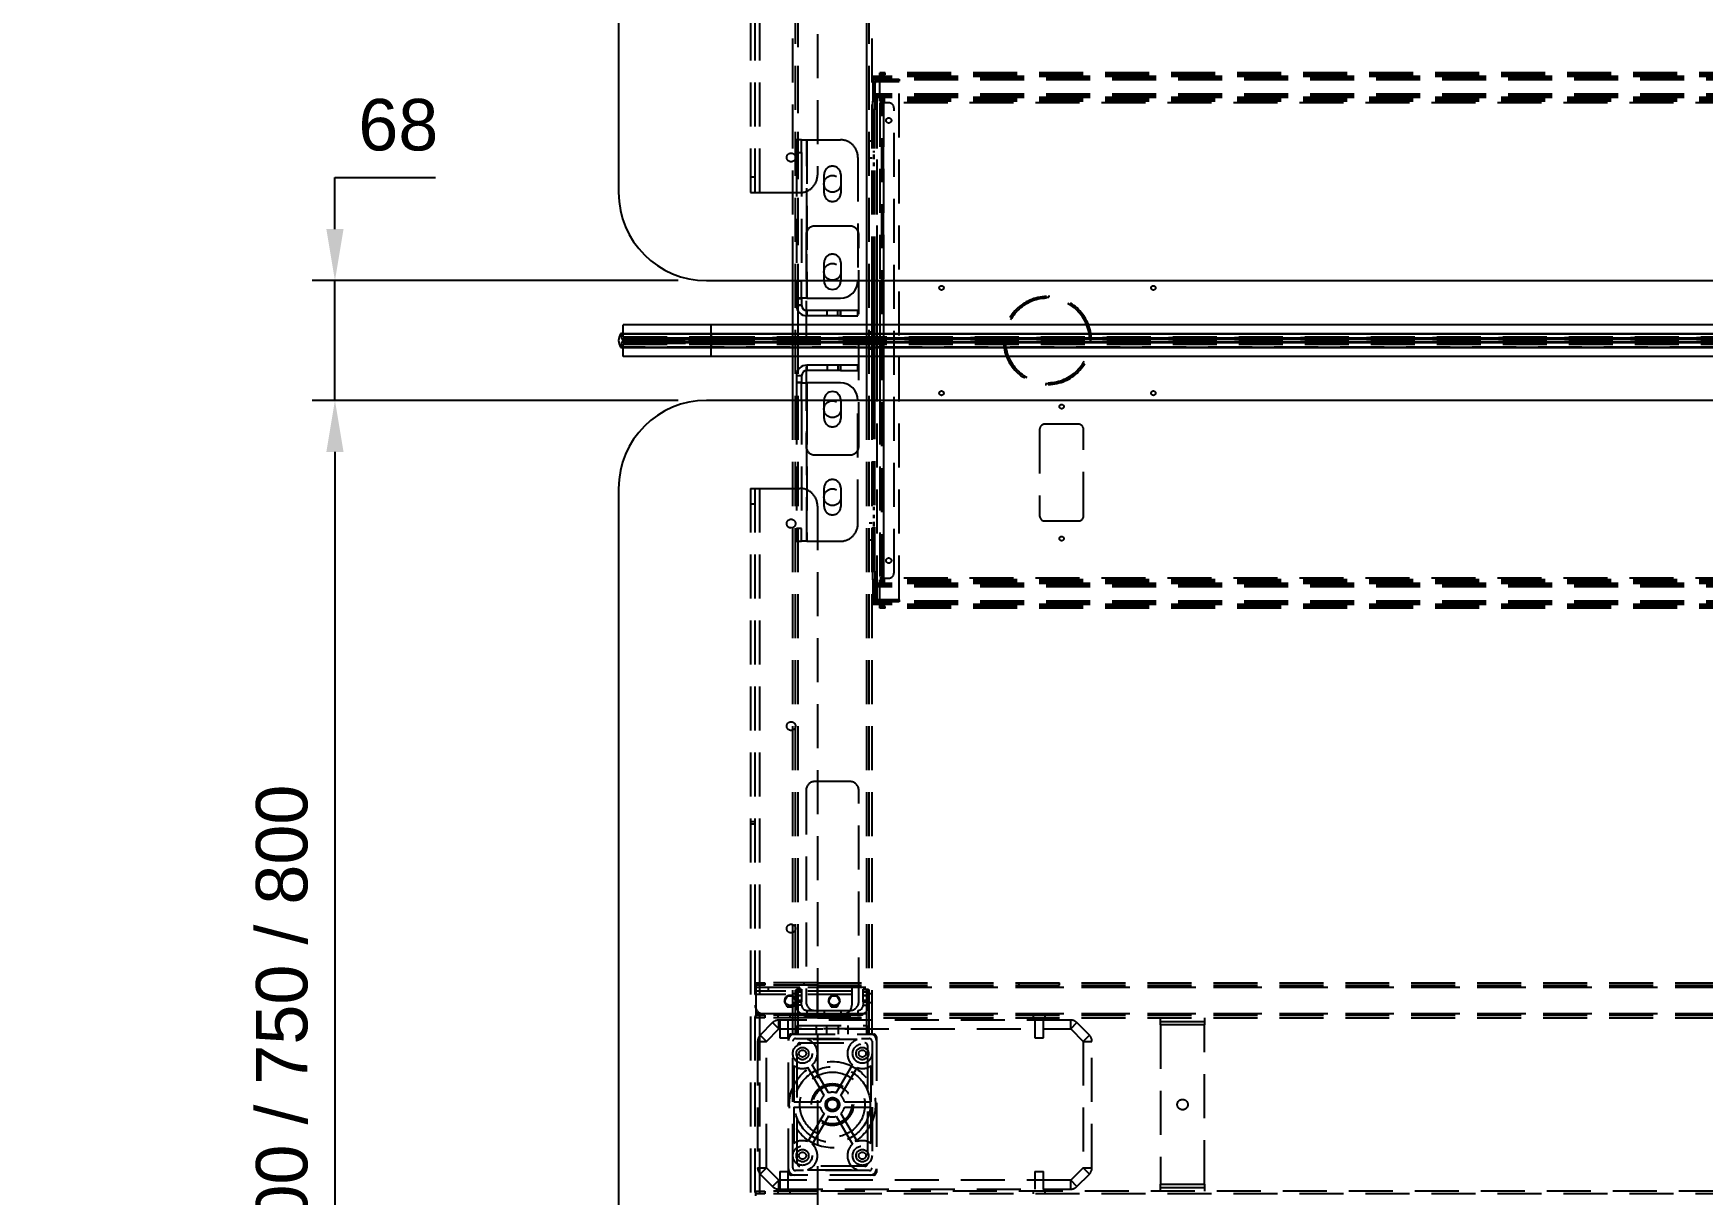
# Model space of a CAD drawing. Header units: millimetres. Extents: x -429 to 16771, y -1239 to 5751.
# Drawn here: x -333 to 616, y 364 to 1024 of the extents above; entities that cross this region are included whole.
import ezdxf

# ---------------------------------------------------------------- set-up
doc = ezdxf.new("R2010")
doc.units = ezdxf.units.MM
doc.header["$LTSCALE"] = 100
doc.linetypes.add('HIDDEN', pattern=[0.375, 0.25, -0.125])
doc.layers.add('FURNISHERS', color=4, linetype='Continuous', lineweight=25)
doc.styles.get("Standard").update_dxf_attribs({"font": 'arial.ttf'})
doc.dimstyles.new('CGJ', dxfattribs={"dimscale": 13, "dimtxt": 2.25, "dimasz": 2.25, "dimexe": 1, "dimexo": 1.25, "dimgap": 1.15, "dimtad": 1, "dimtoh": 1, "dimdec": 1, "dimdsep": 46, "dimtxsty": 'Standard', "dimcen": 0, "dimclrd": 2, "dimclre": 2, "dimclrt": 2, "dimadec": 0, "dimazin": 0, "dimtfac": 1, "dimtdec": 1, "dimtmove": 0, "dimatfit": 0, "dimfxl": 1, "dimtolj": 1, "dimtzin": 0, "dimlwe": -1, "dimarcsym": 2})

# ---------------------------------------------------------------- blocks, each defined once
blk = doc.blocks.new('*D66')
at = {"color": 2, "transparency": 16777216}
for p, q in [((33.75, 815.4), (-174.22, 815.4)), ((33.75, 15.4), (-174.22, 15.4))]:
    blk.add_line(p, q, dxfattribs=at)
at = {"color": 2, "lineweight": -2, "transparency": 16777216}
blk.add_line((-161.22, 786.15), (-161.22, 44.65), dxfattribs=at)
at = {"color": 2, "transparency": 16777216}
for points in [[(-166.09, 786.15), (-156.34, 786.15), (-161.22, 815.4)], [(-166.09, 44.65), (-156.34, 44.65), (-161.22, 15.4)]]:
    blk.add_solid(points, dxfattribs=at)
at = {"layer": 'Defpoints', "color": 0, "transparency": 16777216}
for p in [(50, 815.4), (-161.22, 15.4), (50, 15.4)]:
    blk.add_point(p, dxfattribs=at)
at = {"color": 2, "transparency": 16777216, "insert": (-191.29, 415.4), "char_height": 29.25, "attachment_point": 5, "rotation": 90}
blk.add_mtext('\\A1;600/ 700 / 750 / 800', dxfattribs=at)
blk = doc.blocks.new('*D68')
at = {"layer": 'Defpoints', "color": 0, "transparency": 16777216}
for p in [(-161.22, 883.4), (50, 883.4), (50, 815.4)]:
    blk.add_point(p, dxfattribs=at)
at = {"layer": 'FURNISHERS', "color": 2, "lineweight": -2, "transparency": 16777216}
for p, q in [((-161.22, 912.65), (-161.22, 941.9)), ((-161.22, 941.9), (-104.15, 941.9)), ((-161.22, 815.4), (-161.22, 883.4)), ((-161.22, 786.15), (-161.22, 756.9))]:
    blk.add_line(p, q, dxfattribs=at)
at = {"layer": 'FURNISHERS', "color": 2, "transparency": 16777216}
for p, q in [((33.75, 883.4), (-174.22, 883.4)), ((33.75, 815.4), (-174.22, 815.4))]:
    blk.add_line(p, q, dxfattribs=at)
for points in [[(-166.09, 912.65), (-156.34, 912.65), (-161.22, 883.4)], [(-166.09, 786.15), (-156.34, 786.15), (-161.22, 815.4)]]:
    blk.add_solid(points, dxfattribs=at)
at = {"layer": 'FURNISHERS', "color": 2, "transparency": 16777216, "insert": (-125.21, 971.79), "char_height": 29.25, "attachment_point": 5}
blk.add_mtext('\\A1;68', dxfattribs=at)

msp = doc.modelspace()

# ---------------------------------------------------------------- linework, layer by layer
at = {"color": 7, "linetype": 'Continuous', "lineweight": -3}
for p, q in [((0, 1633.4), (0, 933.4)), ((50, 883.4), (1750, 883.4)), ((99, 858.4), (99, 883.4)), ((101, 883.4), (101, 883.2)), ((104, 883.2), (101, 883.2)), ((101, 883.2), (101, 873.2)), ((104, 883.4), (104, 883.2)), ((104, 873.2), (104, 883.2)), ((107, 883.4), (107, 873.4)), ((116.75, 883.15), (116.75, 883.4)), ((126.25, 883.4), (126.25, 883.15)), ((141, 858.4), (141, 883.4)), ((144, 858.4), (144, 883.4)), ((144.5, 858.4), (144.5, 883.4)), ((145.7, 858.4), (145.7, 883.4)), ((146.9, 858.4), (146.9, 883.4)), ((148.5, 883.4), (148.5, 858.4)), ((150.5, 883.4), (150.5, 858.4)), ((101, 873.2), (104, 873.2)), ((101, 873.2), (101, 869.4)), ((107, 873.4), (104, 873.4)), ((104, 873.2), (104, 869.4)), ((107, 873.4), (126, 873.4)), ((104, 869.4), (101, 869.4)), ((102, 858.4), (102, 866.09)), ((107, 866.4), (107, 863.4)), ((126, 866.4), (107, 866.4)), ((126, 863.4), (107, 863.4)), ((126, 866.4), (126, 863.4)), ((136, 866.4), (126, 866.4)), ((126, 863.4), (136, 863.4)), ((136, 863.4), (136, 866.4)), ((52.5, 858.4), (2.5, 858.4)), ((2.5, 853.4), (2.5, 858.4)), ((1747.5, 858.4), (52.5, 858.4)), ((52.5, 853.4), (52.5, 858.4)), ((1.07, 853.17), (52.5, 853.17)), ((1.07, 845.64), (52.5, 845.64)), ((1.5, 853.4), (52.5, 853.4)), ((1.5, 845.4), (52.5, 845.4)), ((2.5, 840.4), (2.5, 845.4)), ((52.5, 853.4), (52.5, 853.17)), ((52.5, 853.4), (900, 853.4)), ((52.5, 853.17), (52.5, 845.64)), ((52.5, 853.17), (900, 853.17)), ((52.5, 845.64), (900, 845.64)), ((52.5, 845.64), (52.5, 845.4)), ((52.5, 845.4), (900, 845.4)), ((52.5, 840.4), (52.5, 845.4)), ((52.5, 840.4), (2.5, 840.4)), ((1747.5, 840.4), (52.5, 840.4)), ((99, 815.4), (99, 840.4)), ((102, 832.72), (102, 840.4)), ((107, 832.4), (107, 835.4)), ((126, 835.4), (107, 835.4)), ((126, 835.4), (126, 832.4)), ((136, 835.4), (126, 835.4)), ((136, 832.4), (136, 835.4)), ((141, 815.4), (141, 840.4)), ((144, 815.4), (144, 840.4)), ((144.5, 815.4), (144.5, 840.4)), ((145.7, 815.4), (145.7, 840.4)), ((146.9, 815.4), (146.9, 840.4)), ((148.5, 840.4), (148.5, 815.4)), ((150.5, 840.4), (150.5, 815.4)), ((104, 829.4), (101, 829.4)), ((101, 829.4), (101, 825.6)), ((101, 825.6), (101, 815.61)), ((104, 825.6), (101, 825.6)), ((104, 829.4), (104, 825.6)), ((104, 815.61), (104, 825.6)), ((104, 825.4), (107, 825.4)), ((126, 832.4), (107, 832.4)), ((126, 825.4), (107, 825.4)), ((107, 825.4), (107, 815.4)), ((126, 832.4), (136, 832.4)), ((1750, 815.4), (50, 815.4)), ((101, 815.61), (104, 815.61)), ((101, 815.61), (101, 815.4)), ((104, 815.61), (104, 815.4)), ((116.75, 815.4), (116.75, 815.65)), ((126.25, 815.65), (126.25, 815.4)), ((0, 765.4), (0, 65.4))]:
    msp.add_line(p, q, dxfattribs=at)
at = {"color": 7, "linetype": 'HIDDEN', "lineweight": -3}
for p, q in [((75, 1633.4), (75, 933.4)), ((77.5, 1633.4), (77.5, 933.4)), ((80, 1633.4), (80, 933.4)), ((80, 1633.4), (80, 933.4)), ((113, 1623.4), (113, 943.4)), ((99, 883.4), (99, 1243.4)), ((100.6, 455.4), (100.6, 1243.4)), ((102, 455.4), (102, 1243.4)), ((102, 455.4), (102, 1243.4)), ((102, 455.4), (102, 1243.4)), ((102, 866.09), (102, 1243.4)), ((141, 455.4), (141, 1243.4)), ((141, 455.4), (141, 1243.4)), ((141, 455.4), (141, 1243.4)), ((141, 883.4), (141, 1243.4)), ((142.4, 455.4), (142.4, 1243.4)), ((144, 883.4), (144, 1243.4)), ((1655.5, 999.4), (144.5, 999.4)), ((144.5, 999.4), (144.5, 997.4)), ((1655.5, 998.4), (144.5, 998.4)), ((1655.5, 997.4), (144.5, 997.4)), ((144.5, 997.4), (144.5, 989.4)), ((1655.5, 997.4), (144.5, 997.4)), ((1655.5, 997.4), (144.5, 997.4)), ((1655.5, 997.4), (144.5, 997.4)), ((146.9, 997.9), (146.9, 996.7)), ((154.5, 997.9), (146.9, 997.9)), ((146.9, 997.9), (146.9, 996.7)), ((146.9, 996.7), (154.5, 996.7)), ((146.9, 702.28), (146.9, 996.53)), ((146.9, 996.53), (159.5, 996.53)), ((146.9, 883.4), (146.9, 996.53)), ((1651.5, 1001.4), (148.5, 1001.4)), ((148.5, 999.4), (148.5, 1001.4)), ((1651.5, 1000.4), (148.5, 1000.4)), ((1651.5, 999.4), (148.5, 999.4)), ((148.5, 987.4), (148.5, 999.4)), ((1651.5, 999.4), (148.5, 999.4)), ((151.5, 1000.4), (151.5, 1001.4)), ((154.5, 996.7), (154.5, 997.9)), ((154.5, 997.9), (159.5, 997.9)), ((159.5, 996.7), (154.5, 996.7)), ((159.5, 997.9), (159.5, 996.7)), ((159.5, 702.28), (159.5, 996.53)), ((145.7, 995.5), (144.5, 995.5)), ((145.7, 995.5), (144.5, 995.5)), ((1655.5, 989.4), (144.5, 989.4)), ((144.5, 989.4), (144.5, 987.4)), ((1655.5, 989.4), (144.5, 989.4)), ((1655.5, 988.4), (144.5, 988.4)), ((144.5, 987.4), (144.5, 985.4)), ((1655.5, 987.4), (144.5, 987.4)), ((145.7, 995.5), (145.7, 985.4)), ((147.5, 987.4), (147.5, 988.4)), ((1651.5, 987.4), (148.5, 987.4)), ((148.5, 985.4), (148.5, 987.4)), ((1651.5, 987.4), (148.5, 987.4)), ((144.5, 985.4), (145.7, 985.4)), ((144.5, 980.4), (144.5, 985.4)), ((145.7, 980.4), (144.5, 980.4)), ((144.5, 883.4), (144.5, 980.4)), ((145.7, 985.4), (145.7, 980.4)), ((145.7, 883.4), (145.7, 980.4)), ((1651.5, 986.4), (148.5, 986.4)), ((1651.5, 985.4), (148.5, 985.4)), ((148.5, 984.4), (148.5, 883.4)), ((148.5, 984.4), (150.5, 984.4)), ((149.5, 714.4), (149.5, 984.4)), ((150.5, 985.4), (150.5, 986.4)), ((150.5, 985.4), (150.5, 984.4)), ((1649.5, 984.4), (150.5, 984.4)), ((1649.5, 984.4), (150.5, 984.4)), ((150.5, 984.4), (150.5, 714.4)), ((150.5, 714.4), (150.5, 984.4)), ((150.5, 984.4), (150.5, 714.4)), ((153.5, 984.4), (150.5, 984.4)), ((150.5, 984.4), (150.5, 883.4)), ((156.5, 717.4), (156.5, 981.4)), ((104, 963.4), (101, 963.4)), ((101, 963.4), (101, 956.11)), ((104, 956.11), (104, 963.4)), ((104, 963.4), (107, 963.4)), ((107, 873.4), (107, 963.4)), ((107, 963.4), (126, 963.4)), ((107, 963.4), (107, 883.4)), ((144, 962.7), (142.4, 962.7)), ((145.7, 962.9), (144.5, 962.9)), ((145.7, 959.15), (144.5, 959.15)), ((145.7, 959.15), (144.5, 959.15)), ((101, 956.11), (104, 956.11)), ((101, 956.11), (101, 883.4)), ((104, 956.11), (104, 883.4)), ((136, 953.4), (136, 883.4)), ((142.4, 953.1), (144, 953.1)), ((145.7, 956.65), (144.5, 956.65)), ((145.7, 956.65), (144.5, 956.65)), ((145.7, 954.4), (144.5, 954.4)), ((145.7, 953.4), (144.5, 953.4)), ((144.5, 952.9), (145.7, 952.9)), ((145.7, 949.9), (144.5, 949.9)), ((145.7, 948.9), (144.5, 948.9)), ((77.5, 942.25), (75, 942.25)), ((116.75, 933.15), (116.75, 943.65)), ((126.25, 943.65), (126.25, 933.15)), ((144.5, 945.4), (145.7, 945.4)), ((144.5, 944.41), (145.7, 944.41)), ((75, 933.4), (80, 933.4)), ((80, 933.4), (103, 933.4)), ((131.5, 914.4), (111.5, 914.4)), ((106.5, 909.4), (106.5, 789.4)), ((136.5, 789.4), (136.5, 909.4)), ((116.75, 883.4), (116.75, 893.65)), ((126.25, 893.65), (126.25, 883.4)), ((145.7, 899.4), (144.5, 899.4)), ((145.7, 898.4), (144.5, 898.4)), ((145.7, 889.4), (144.5, 889.4)), ((145.7, 889.4), (144.5, 889.4)), ((145.7, 889.4), (144.5, 889.4)), ((145.7, 889.4), (144.5, 889.4)), ((104, 873.4), (101, 873.4)), ((145.7, 874.9), (144.5, 874.9)), ((145.7, 873.9), (144.5, 873.9)), ((243.2, 873.4), (243.2, 874.4)), ((244.2, 873.4), (244.2, 874.4)), ((101, 869.4), (104, 869.4)), ((107, 866.4), (107, 863.4)), ((118.5, 863.4), (118.5, 866.4)), ((124.5, 863.4), (124.5, 866.4)), ((126, 863.4), (126, 866.4)), ((52.5, 851.4), (52.5, 858.4)), ((99, 840.4), (99, 858.4)), ((102, 840.4), (102, 858.4)), ((141, 840.4), (141, 858.4)), ((144, 854.2), (142.4, 854.2)), ((144, 840.4), (144, 858.4)), ((144.5, 840.4), (144.5, 858.4)), ((145.7, 854.4), (144.5, 854.4)), ((145.7, 840.4), (145.7, 858.4)), ((146.9, 840.4), (146.9, 858.4)), ((148.5, 858.4), (148.5, 840.4)), ((150.5, 858.4), (150.5, 840.4)), ((52.5, 853.17), (1.07, 853.17)), ((52.5, 845.64), (1.07, 845.64)), ((1.85, 850.32), (2, 853.19)), ((1.85, 850.32), (52.5, 850.32)), ((52.5, 850.32), (1.85, 850.32)), ((1.85, 848.49), (52.5, 848.49)), ((2, 845.61), (1.85, 848.49)), ((52.5, 848.49), (1.85, 848.49)), ((2, 853.19), (52.5, 853.19)), ((52.5, 853.19), (2, 853.19)), ((2, 845.61), (52.5, 845.61)), ((52.5, 845.61), (2, 845.61)), ((2.15, 850), (52.5, 850)), ((2.15, 848.8), (52.5, 848.8)), ((2.5, 851.4), (2.5, 853.4)), ((2.5, 851.4), (52.5, 851.4)), ((2.5, 845.4), (2.5, 847.4)), ((2.5, 847.4), (52.5, 847.4)), ((7.82, 850.65), (52.5, 850.65)), ((7.82, 850.65), (7.82, 850)), ((52.5, 850.65), (7.82, 850.65)), ((7.82, 848.8), (7.82, 848.15)), ((7.82, 848.15), (52.5, 848.15)), ((52.5, 848.15), (7.82, 848.15)), ((8.09, 850.84), (52.5, 850.84)), ((10.05, 849.97), (8.09, 850.84)), ((8.11, 847.97), (10.02, 848.83)), ((8.11, 847.97), (52.5, 847.97)), ((10.02, 848.83), (52.5, 848.83)), ((10.05, 849.97), (52.5, 849.97)), ((10.12, 849.95), (52.5, 849.95)), ((10.32, 850.65), (52.5, 850.65)), ((10.32, 850.65), (10.32, 850.15)), ((52.5, 850.65), (10.32, 850.65)), ((10.32, 850.15), (52.5, 850.15)), ((52.5, 850.15), (10.32, 850.15)), ((10.32, 848.65), (52.5, 848.65)), ((10.32, 848.65), (10.32, 848.15)), ((52.5, 848.65), (10.32, 848.65)), ((10.32, 848.15), (52.5, 848.15)), ((52.5, 848.15), (10.32, 848.15)), ((10.59, 850.84), (52.5, 850.84)), ((12.55, 849.97), (10.59, 850.84)), ((10.61, 847.97), (12.53, 848.83)), ((10.61, 847.97), (52.5, 847.97)), ((12.53, 848.83), (52.5, 848.83)), ((12.55, 849.97), (52.5, 849.97)), ((12.62, 849.95), (52.5, 849.95)), ((52.5, 848.85), (12.62, 848.85)), ((12.82, 850.65), (52.5, 850.65)), ((12.82, 850.65), (12.82, 850.15)), ((52.5, 850.65), (12.82, 850.65)), ((12.82, 850.15), (52.5, 850.15)), ((52.5, 850.15), (12.82, 850.15)), ((12.82, 848.65), (52.5, 848.65)), ((12.82, 848.65), (12.82, 848.15)), ((52.5, 848.65), (12.82, 848.65)), ((12.82, 848.15), (52.5, 848.15)), ((52.5, 848.15), (12.82, 848.15)), ((13.07, 850.85), (52.5, 850.85)), ((14.58, 850.37), (13.07, 850.85)), ((13.09, 847.96), (14.58, 848.44)), ((13.09, 847.96), (52.5, 847.96)), ((14.58, 850.37), (52.5, 850.37)), ((14.58, 848.44), (52.5, 848.44)), ((19.5, 847.4), (19.5, 851.4)), ((52.5, 853.19), (52.5, 853.4)), ((52.5, 853.19), (52.5, 853.4)), ((52.5, 853.4), (52.5, 853.17)), ((52.5, 851.4), (52.5, 853.4)), ((52.5, 853.19), (900, 853.19)), ((52.5, 850.32), (52.5, 853.19)), ((1747.5, 853.19), (52.5, 853.19)), ((52.5, 850.85), (52.5, 853.19)), ((52.5, 853.17), (52.5, 845.64)), ((1747.5, 853.17), (52.5, 853.17)), ((52.5, 851.4), (900, 851.4)), ((52.5, 850.85), (52.5, 851.4)), ((52.5, 850.85), (52.5, 851.4)), ((52.5, 850.84), (52.5, 850.85)), ((52.5, 850.85), (900, 850.85)), ((52.5, 850.85), (52.5, 850.85)), ((900, 850.85), (52.5, 850.85)), ((900, 850.85), (52.5, 850.85)), ((900, 850.85), (52.5, 850.85)), ((52.5, 850.85), (52.5, 850.65)), ((52.5, 850.84), (900, 850.84)), ((52.5, 849.97), (52.5, 850.84)), ((52.5, 850.84), (900, 850.84)), ((52.5, 849.97), (52.5, 850.84)), ((52.5, 849.97), (52.5, 850.84)), ((52.5, 850.84), (52.5, 850.65)), ((52.5, 849.97), (52.5, 850.84)), ((52.5, 850.84), (52.5, 850.65)), ((52.5, 850.37), (52.5, 850.84)), ((52.5, 850.32), (52.5, 850.84)), ((52.5, 850.84), (52.5, 850.65)), ((52.5, 849.97), (52.5, 850.84)), ((52.5, 850.84), (52.5, 850.65)), ((52.5, 850.37), (52.5, 850.84)), ((52.5, 849.97), (52.5, 850.84)), ((52.5, 850.84), (52.5, 850.65)), ((52.5, 850.65), (900, 850.65)), ((52.5, 850.65), (52.5, 850)), ((52.5, 850.65), (900, 850.65)), ((52.5, 850.65), (52.5, 850.15)), ((52.5, 850.65), (900, 850.65)), ((52.5, 850.65), (52.5, 850.15)), ((52.5, 850.65), (52.5, 850.15)), ((52.5, 850.65), (52.5, 850)), ((52.5, 850.65), (52.5, 850.15)), ((1747.5, 850.65), (52.5, 850.65)), ((1747.5, 850.65), (52.5, 850.65)), ((1747.5, 850.65), (52.5, 850.65)), ((52.5, 850.37), (900, 850.37)), ((52.5, 848.85), (52.5, 850.37)), ((52.5, 848.85), (52.5, 850.37)), ((52.5, 850.32), (900, 850.32)), ((52.5, 850), (52.5, 850.32)), ((52.5, 850), (52.5, 850.32)), ((1747.5, 850.32), (52.5, 850.32)), ((52.5, 850.15), (900, 850.15)), ((52.5, 850.15), (900, 850.15)), ((1747.5, 850.15), (52.5, 850.15)), ((1747.5, 850.15), (52.5, 850.15)), ((52.5, 850.15), (52.5, 849.97)), ((52.5, 850.15), (52.5, 849.97)), ((52.5, 850.15), (52.5, 849.97)), ((52.5, 850.15), (52.5, 849.97)), ((52.5, 850), (900, 850)), ((52.5, 849.95), (52.5, 849.97)), ((52.5, 849.97), (900, 849.97)), ((52.5, 849.97), (52.5, 849.97)), ((52.5, 849.97), (900, 849.97)), ((52.5, 849.95), (900, 849.95)), ((52.5, 849.95), (900, 849.95)), ((52.5, 848.85), (52.5, 849.95)), ((52.5, 848.85), (52.5, 849.95)), ((52.5, 848.83), (52.5, 848.85)), ((900, 848.85), (52.5, 848.85)), ((900, 848.85), (52.5, 848.85)), ((52.5, 847.97), (52.5, 848.83)), ((52.5, 848.83), (900, 848.83)), ((52.5, 848.83), (900, 848.83)), ((52.5, 847.97), (52.5, 848.83)), ((52.5, 847.97), (52.5, 848.83)), ((52.5, 847.97), (52.5, 848.83)), ((52.5, 848.83), (52.5, 848.65)), ((52.5, 847.97), (52.5, 848.83)), ((52.5, 848.83), (52.5, 848.65)), ((52.5, 848.44), (52.5, 848.83)), ((52.5, 848.83), (52.5, 848.65)), ((52.5, 848.44), (52.5, 848.83)), ((52.5, 847.97), (52.5, 848.83)), ((52.5, 848.83), (52.5, 848.65)), ((52.5, 848.8), (900, 848.8)), ((52.5, 848.49), (52.5, 848.8)), ((52.5, 848.8), (52.5, 848.15)), ((52.5, 848.49), (52.5, 848.8)), ((52.5, 848.8), (52.5, 848.15)), ((52.5, 848.65), (900, 848.65)), ((52.5, 848.65), (52.5, 848.15)), ((52.5, 848.65), (900, 848.65)), ((52.5, 848.65), (52.5, 848.15)), ((52.5, 848.65), (52.5, 848.15)), ((52.5, 848.65), (52.5, 848.15)), ((1747.5, 848.65), (52.5, 848.65)), ((1747.5, 848.65), (52.5, 848.65)), ((52.5, 848.49), (900, 848.49)), ((52.5, 845.61), (52.5, 848.49)), ((1747.5, 848.49), (52.5, 848.49)), ((52.5, 847.97), (52.5, 848.49)), ((52.5, 848.44), (900, 848.44)), ((52.5, 847.97), (52.5, 848.44)), ((52.5, 847.97), (52.5, 848.44)), ((52.5, 848.15), (52.5, 847.95)), ((52.5, 848.15), (900, 848.15)), ((52.5, 848.15), (900, 848.15)), ((52.5, 848.15), (900, 848.15)), ((1747.5, 848.15), (52.5, 848.15)), ((1747.5, 848.15), (52.5, 848.15)), ((1747.5, 848.15), (52.5, 848.15)), ((52.5, 848.15), (52.5, 847.95)), ((52.5, 848.15), (52.5, 847.97)), ((52.5, 848.15), (52.5, 847.97)), ((52.5, 848.15), (52.5, 847.97)), ((52.5, 848.15), (52.5, 847.97)), ((52.5, 847.97), (900, 847.97)), ((52.5, 847.95), (52.5, 847.97)), ((52.5, 847.97), (900, 847.97)), ((52.5, 847.96), (900, 847.96)), ((52.5, 847.95), (900, 847.95)), ((52.5, 847.95), (900, 847.95)), ((52.5, 847.95), (900, 847.95)), ((52.5, 847.4), (52.5, 847.95)), ((52.5, 847.4), (52.5, 847.95)), ((52.5, 845.61), (52.5, 847.95)), ((52.5, 847.4), (900, 847.4)), ((52.5, 840.4), (52.5, 847.4)), ((52.5, 845.4), (52.5, 847.4)), ((52.5, 845.64), (52.5, 845.4)), ((1747.5, 845.64), (52.5, 845.64)), ((52.5, 845.61), (900, 845.61)), ((52.5, 845.4), (52.5, 845.61)), ((52.5, 845.4), (52.5, 845.61)), ((1747.5, 845.61), (52.5, 845.61)), ((142.4, 844.6), (144, 844.6)), ((145.7, 850.65), (144.5, 850.65)), ((145.7, 850.65), (144.5, 850.65)), ((145.7, 848.15), (144.5, 848.15)), ((145.7, 848.15), (144.5, 848.15)), ((144.5, 844.4), (145.7, 844.4)), ((219.7, 849.9), (218.7, 849.9)), ((219.7, 848.9), (218.7, 848.9)), ((268.69, 849.9), (267.69, 849.9)), ((268.69, 848.9), (267.69, 848.9)), ((107, 835.4), (107, 832.4)), ((118.5, 835.4), (118.5, 832.4)), ((124.5, 835.4), (124.5, 832.4)), ((126, 832.4), (126, 835.4)), ((104, 829.4), (101, 829.4)), ((104, 825.4), (101, 825.4)), ((102, 455.4), (102, 832.72)), ((107, 735.4), (107, 825.4)), ((243.2, 824.41), (243.2, 825.41)), ((244.2, 824.41), (244.2, 825.41)), ((145.7, 824.9), (144.5, 824.9)), ((145.7, 823.9), (144.5, 823.9)), ((99, 455.4), (99, 815.4)), ((101, 815.4), (101, 742.7)), ((104, 815.4), (104, 742.7)), ((107, 815.4), (107, 735.4)), ((116.75, 805.15), (116.75, 815.4)), ((126.25, 815.4), (126.25, 805.15)), ((136, 745.4), (136, 815.4)), ((141, 455.4), (141, 815.4)), ((144, 455.4), (144, 815.4)), ((144.5, 718.4), (144.5, 815.4)), ((145.7, 809.4), (144.5, 809.4)), ((145.7, 809.4), (144.5, 809.4)), ((145.7, 809.4), (144.5, 809.4)), ((145.7, 809.4), (144.5, 809.4)), ((145.7, 718.4), (145.7, 815.4)), ((146.9, 702.28), (146.9, 815.4)), ((148.5, 815.4), (148.5, 714.4)), ((150.5, 815.4), (150.5, 714.4)), ((145.7, 800.4), (144.5, 800.4)), ((145.7, 799.4), (144.5, 799.4)), ((239.25, 798.9), (239.25, 749.9)), ((261.25, 801.9), (242.25, 801.9)), ((264.25, 749.9), (264.25, 798.9)), ((111.5, 784.4), (131.5, 784.4)), ((75, 765.4), (75, 65.4)), ((75, 765.4), (80, 765.4)), ((77.5, 765.4), (77.5, 65.4)), ((80, 765.4), (80, 65.4)), ((80, 765.4), (103, 765.4)), ((80, 765.4), (80, 65.4)), ((116.75, 755.15), (116.75, 765.65)), ((126.25, 765.65), (126.25, 755.15)), ((75, 756.55), (77.5, 756.55)), ((113, 755.4), (113, 75.4)), ((145.7, 754.4), (144.5, 754.4)), ((145.7, 753.4), (144.5, 753.4)), ((145.7, 749.9), (144.5, 749.9)), ((104, 742.7), (101, 742.7)), ((101, 742.7), (101, 735.4)), ((104, 735.4), (104, 742.7)), ((144, 745.7), (142.4, 745.7)), ((145.7, 748.9), (144.5, 748.9)), ((145.7, 745.9), (144.5, 745.9)), ((144.5, 745.4), (145.7, 745.4)), ((144.5, 744.41), (145.7, 744.41)), ((145.7, 742.15), (144.5, 742.15)), ((145.7, 742.15), (144.5, 742.15)), ((242.25, 746.9), (261.25, 746.9)), ((101, 735.4), (104, 735.4)), ((107, 735.4), (104, 735.4)), ((107, 735.4), (126, 735.4)), ((142.4, 736.1), (144, 736.1)), ((145.7, 739.65), (144.5, 739.65)), ((145.7, 739.65), (144.5, 739.65)), ((144.5, 735.9), (145.7, 735.9)), ((144.5, 718.4), (145.7, 718.4)), ((144.5, 713.4), (144.5, 718.4)), ((145.7, 713.4), (144.5, 713.4)), ((144.5, 713.4), (144.5, 711.4)), ((145.7, 718.4), (145.7, 713.4)), ((145.7, 713.4), (145.7, 703.3)), ((150.5, 714.4), (148.5, 714.4)), ((1651.5, 713.4), (148.5, 713.4)), ((148.5, 711.4), (148.5, 713.4)), ((1651.5, 712.4), (148.5, 712.4)), ((150.5, 714.4), (150.5, 713.4)), ((1649.5, 714.4), (150.5, 714.4)), ((1649.5, 714.4), (150.5, 714.4)), ((150.5, 714.4), (153.5, 714.4)), ((150.5, 712.4), (150.5, 713.4)), ((1655.5, 711.4), (144.5, 711.4)), ((144.5, 711.4), (144.5, 709.4)), ((1655.5, 710.4), (144.5, 710.4)), ((1655.5, 709.4), (144.5, 709.4)), ((144.5, 709.4), (144.5, 701.4)), ((1655.5, 709.4), (144.5, 709.4)), ((144.5, 703.3), (145.7, 703.3)), ((145.7, 703.3), (144.5, 703.3)), ((146.9, 702.28), (159.5, 702.28)), ((146.9, 702.1), (146.9, 700.9)), ((154.5, 702.1), (146.9, 702.1)), ((146.9, 700.9), (146.9, 702.1)), ((147.5, 710.4), (147.5, 711.4)), ((1651.5, 711.4), (148.5, 711.4)), ((148.5, 699.4), (148.5, 711.4)), ((1651.5, 711.4), (148.5, 711.4)), ((154.5, 700.9), (154.5, 702.1)), ((154.5, 702.1), (159.5, 702.1)), ((159.5, 702.1), (159.5, 700.9)), ((1655.5, 701.4), (144.5, 701.4)), ((144.5, 701.4), (144.5, 699.4)), ((1655.5, 701.4), (144.5, 701.4)), ((1655.5, 701.4), (144.5, 701.4)), ((1655.5, 701.4), (144.5, 701.4)), ((1655.5, 700.4), (144.5, 700.4)), ((1655.5, 699.4), (144.5, 699.4)), ((154.5, 700.9), (146.9, 700.9)), ((1651.5, 699.4), (148.5, 699.4)), ((148.5, 697.4), (148.5, 699.4)), ((1651.5, 699.4), (148.5, 699.4)), ((1651.5, 698.4), (148.5, 698.4)), ((1651.5, 697.4), (148.5, 697.4)), ((151.5, 697.4), (151.5, 698.4)), ((159.5, 700.9), (154.5, 700.9)), ((131.5, 598.9), (111.5, 598.9)), ((106.5, 593.9), (106.5, 473.9)), ((136.5, 473.9), (136.5, 593.9)), ((77.5, 575.98), (75, 575.98)), ((75, 574.83), (77.5, 574.83)), ((78, 483.15), (78, 484.65)), ((78, 484.65), (83, 484.65)), ((82.5, 484.65), (82.5, 483.15)), ((83, 484.65), (83, 483.15)), ((113, 484.65), (83, 484.65)), ((105.5, 483.15), (105.5, 484.65)), ((113, 484.65), (1687, 484.65)), ((227.5, 484.65), (227.5, 483.15)), ((250.5, 483.15), (250.5, 484.65)), ((132.5, 481.9), (77.5, 481.9)), ((132.5, 479.9), (77.5, 479.9)), ((132.5, 477.9), (77.5, 477.9)), ((132.5, 477.9), (77.5, 477.9)), ((132.5, 477.9), (77.5, 477.9)), ((132.5, 477.9), (77.5, 477.9)), ((83, 483.15), (78, 483.15)), ((78, 483.15), (78, 482.15)), ((78, 482.15), (1722, 482.15)), ((78, 482.15), (1722, 482.15)), ((78, 482.15), (78, 467.15)), ((113, 483.15), (83, 483.15)), ((85, 481.9), (85, 479.9)), ((95.77, 476.9), (94.03, 473.9)), ((99.23, 476.9), (95.77, 476.9)), ((100.6, 478.4), (99, 478.4)), ((100.96, 473.9), (99.23, 476.9)), ((101, 480.9), (104, 480.9)), ((101, 479.44), (101, 480.9)), ((104, 479.44), (101, 479.44)), ((101, 477.37), (101, 479.44)), ((101, 479.44), (104, 479.44)), ((101, 477.37), (104, 477.37)), ((101, 473.83), (101, 477.37)), ((104, 477.37), (101, 477.37)), ((104, 477.15), (101, 477.15)), ((101, 474.65), (104, 474.65)), ((103, 479.9), (103, 481.9)), ((104, 480.9), (104, 479.44)), ((104, 479.44), (104, 477.37)), ((104, 477.37), (104, 473.83)), ((113, 483.15), (1687, 483.15)), ((113, 482.15), (1687, 482.15)), ((113, 467.15), (113, 482.15)), ((113, 482.15), (1687, 482.15)), ((120.77, 476.9), (119.03, 473.9)), ((124.23, 476.9), (120.77, 476.9)), ((125.96, 473.9), (124.23, 476.9)), ((132.5, 481.9), (132.5, 477.9)), ((132.5, 477.9), (132.5, 471.9)), ((139, 480.9), (142, 480.9)), ((139, 479.44), (139, 480.9)), ((142, 479.44), (139, 479.44)), ((139, 477.37), (139, 479.44)), ((139, 479.44), (142, 479.44)), ((139, 473.83), (139, 477.37)), ((139, 477.37), (142, 477.37)), ((142, 477.37), (139, 477.37)), ((142, 477.15), (139, 477.15)), ((139, 474.65), (142, 474.65)), ((142, 480.9), (142, 479.44)), ((142, 479.44), (142, 477.37)), ((142, 477.37), (142, 473.83)), ((144, 478.4), (142.4, 478.4)), ((78, 467.15), (1722, 467.15)), ((78, 467.15), (1722, 467.15)), ((78, 467.15), (78, 466.15)), ((78, 464.65), (78, 466.15)), ((78, 466.15), (83, 466.15)), ((127.5, 466.9), (82.5, 466.9)), ((83, 466.15), (83, 464.65)), ((113, 466.15), (83, 466.15)), ((90.5, 466.15), (90.5, 464.65)), ((94.03, 473.9), (95.77, 470.9)), ((95.77, 470.9), (99.23, 470.9)), ((97.5, 464.65), (97.5, 466.15)), ((99, 473.4), (100.6, 473.4)), ((99.23, 470.9), (100.96, 473.9)), ((104, 473.83), (101, 473.83)), ((101, 471.9), (101, 473.83)), ((101, 473.83), (104, 473.83)), ((104, 471.9), (101, 471.9)), ((104, 471.9), (101, 471.9)), ((104, 471.9), (104, 473.83)), ((107, 468.9), (107, 465.9)), ((107, 468.9), (136, 468.9)), ((107, 468.9), (107, 465.9)), ((107, 465.9), (136, 465.9)), ((113, 467.15), (1687, 467.15)), ((113, 467.15), (1687, 467.15)), ((113, 466.15), (1687, 466.15)), ((116.75, 468.9), (116.75, 465.9)), ((119.03, 473.9), (120.77, 470.9)), ((120.77, 470.9), (124.23, 470.9)), ((124.23, 470.9), (125.96, 473.9)), ((126.25, 468.9), (126.25, 465.9)), ((136, 468.9), (136, 465.9)), ((136, 468.9), (136, 465.9)), ((142, 473.83), (139, 473.83)), ((139, 473.83), (139, 471.9)), ((139, 473.83), (142, 473.83)), ((139, 471.9), (142, 471.9)), ((139, 471.9), (142, 471.9)), ((142, 473.83), (142, 471.9)), ((142.4, 473.4), (144, 473.4)), ((235.5, 466.15), (235.5, 464.65)), ((242.5, 464.65), (242.5, 466.15)), ((83, 464.65), (78, 464.65)), ((87.53, 461.94), (80.46, 454.87)), ((113, 464.65), (83, 464.65)), ((84, 451.33), (91.07, 458.4)), ((91.07, 458.4), (87.53, 461.94)), ((256.93, 463.4), (91.07, 463.4)), ((91.07, 458.4), (91.07, 463.4)), ((91.07, 458.4), (256.93, 458.4)), ((91.6, 463.4), (91.6, 453.4)), ((96.4, 453.4), (96.4, 463.4)), ((98, 455.4), (145, 455.4)), ((101.5, 460.4), (141.5, 460.4)), ((101.5, 458.4), (101.5, 460.4)), ((101.5, 458.4), (101.5, 455.4)), ((141.5, 458.4), (101.5, 458.4)), ((112.5, 455.4), (112.5, 460.4)), ((113, 464.65), (1040, 464.65)), ((118.1, 460.4), (118.1, 455.4)), ((124.9, 455.4), (124.9, 460.4)), ((130.5, 455.4), (130.5, 460.4)), ((141.5, 460.4), (141.5, 458.4)), ((141.5, 458.4), (141.5, 455.4)), ((236.6, 463.4), (236.6, 453.4)), ((241.4, 453.4), (241.4, 463.4)), ((256.93, 458.4), (256.93, 463.4)), ((256.93, 458.4), (260.46, 461.94)), ((256.93, 458.4), (264, 451.33)), ((267.53, 454.87), (260.46, 461.94)), ((308, 460.65), (308, 464.65)), ((308, 462.65), (333, 462.65)), ((333, 460.65), (308, 460.65)), ((308, 460.65), (308, 370.15)), ((333, 460.65), (308, 460.65)), ((333, 464.65), (333, 460.65)), ((333, 370.15), (333, 460.65)), ((79, 451.33), (79, 379.47)), ((79, 451.33), (84, 451.33)), ((84, 451.33), (80.46, 454.87)), ((84, 379.47), (84, 451.33)), ((91.6, 453.4), (96.4, 453.4)), ((96.5, 376.9), (96.5, 453.9)), ((99, 379.4), (99, 451.4)), ((100.5, 452.9), (142.5, 452.9)), ((101.5, 381.9), (101.5, 448.9)), ((103, 450.4), (140, 450.4)), ((135.63, 452.4), (107.37, 452.4)), ((141.5, 448.9), (141.5, 381.9)), ((144, 451.4), (144, 379.4)), ((146.5, 453.9), (146.5, 376.9)), ((236.6, 453.4), (241.4, 453.4)), ((264, 451.33), (267.53, 454.87)), ((264, 451.33), (269, 451.33)), ((264, 451.33), (264, 379.47)), ((269, 379.47), (269, 451.33)), ((99.5, 437.53), (99.5, 416.9)), ((116.75, 420.54), (107.44, 436.43)), ((119.34, 422.06), (110.02, 437.94)), ((123.66, 422.06), (132.97, 437.94)), ((126.25, 420.54), (135.56, 436.43)), ((143.5, 416.9), (143.5, 437.53)), ((99.5, 416.9), (114.66, 416.9)), ((99.5, 413.9), (114.66, 413.9)), ((99.5, 413.9), (99.5, 393.28)), ((116.75, 410.26), (107.44, 394.38)), ((119.34, 408.75), (110.02, 392.86)), ((121.5, 412.4), (121.5, 411.86)), ((123.66, 408.75), (132.97, 392.86)), ((126.25, 410.26), (135.56, 394.38)), ((128.34, 416.9), (143.5, 416.9)), ((128.34, 413.9), (143.5, 413.9)), ((143.5, 393.28), (143.5, 413.9)), ((79, 379.47), (84, 379.47)), ((80.46, 375.94), (84, 379.47)), ((91.07, 372.4), (84, 379.47)), ((140, 380.4), (103, 380.4)), ((264, 379.47), (256.93, 372.4)), ((264, 379.47), (269, 379.47)), ((267.53, 375.94), (264, 379.47)), ((80.46, 375.94), (87.53, 368.87)), ((87.53, 368.87), (91.07, 372.4)), ((256.93, 372.4), (91.07, 372.4)), ((91.07, 367.4), (91.07, 372.4)), ((91.6, 377.4), (96.4, 377.4)), ((91.6, 377.4), (91.6, 367.4)), ((96.4, 367.4), (96.4, 377.4)), ((145, 375.4), (98, 375.4)), ((142.5, 377.9), (100.5, 377.9)), ((107.37, 378.4), (135.63, 378.4)), ((236.6, 377.4), (241.4, 377.4)), ((236.6, 377.4), (236.6, 367.4)), ((241.4, 367.4), (241.4, 377.4)), ((260.46, 368.87), (256.93, 372.4)), ((256.93, 367.4), (256.93, 372.4)), ((260.46, 368.87), (267.53, 375.94)), ((308, 370.15), (333, 370.15)), ((308, 366.15), (308, 370.15)), ((308, 370.15), (333, 370.15)), ((333, 370.15), (333, 366.15)), ((78, 364.65), (78, 366.15)), ((78, 366.15), (83, 366.15)), ((83, 364.65), (78, 364.65)), ((78, 363.65), (78, 364.65)), ((83, 366.15), (83, 364.65)), ((113, 366.15), (83, 366.15)), ((113, 364.65), (83, 364.65)), ((90.5, 366.15), (90.5, 364.65)), ((91.07, 367.4), (256.93, 367.4)), ((97.5, 364.65), (97.5, 366.15)), ((1040, 366.15), (113, 366.15)), ((1687, 364.65), (113, 364.65)), ((235.5, 366.15), (235.5, 364.65)), ((242.5, 364.65), (242.5, 366.15)), ((333, 368.15), (308, 368.15))]:
    msp.add_line(p, q, dxfattribs=at)
at = {"color": 7, "linetype": 'HIDDEN', "lineweight": -3, "flags": 128}
msp.add_lwpolyline([(121.5, 411.86), (120.14, 412.13), (118.99, 412.9), (118.23, 414.05), (117.96, 415.4), (118.23, 416.76), (118.99, 417.91), (120.14, 418.67), (121.5, 418.94), (122.85, 418.67), (124, 417.91), (124.77, 416.76), (125.04, 415.4), (124.77, 414.05), (124, 412.9), (122.85, 412.13), (121.5, 411.86), (121.5, 411.86)], dxfattribs=at)
msp.add_lwpolyline([(121.5, 411.86), (120.14, 412.13), (118.99, 412.9), (118.23, 414.05), (117.96, 415.4), (118.23, 416.76), (118.99, 417.91), (120.14, 418.67), (121.5, 418.94), (122.85, 418.67), (124, 417.91), (124.77, 416.76), (125.04, 415.4), (124.77, 414.05), (124, 412.9), (122.85, 412.13), (121.5, 411.86), (121.5, 411.86)], dxfattribs=at)
at = {"color": 7, "linetype": 'HIDDEN', "lineweight": -3}
for centre, radius in [((153.5, 974.4), 1.5), ((98, 953.4), 2.5), ((121.5, 938.4), 4.8), ((121.5, 888.4), 4.8), ((183.5, 879.3), 1.25), ((303.9, 879.3), 1.25), ((183.5, 819.5), 1.25), ((303.9, 819.5), 1.25), ((121.5, 810.4), 4.8), ((251.75, 811.9), 1.25), ((121.5, 760.4), 4.8), ((98, 745.4), 2.5), ((251.75, 736.9), 1.25), ((153.5, 724.4), 1.5), ((98, 630.4), 2.5), ((98, 515.4), 2.5), ((97.5, 474.65), 3), ((122.5, 474.65), 3), ((104.5, 444.4), 5.5), ((104.5, 444.4), 3.5), ((104.5, 444.4), 2), ((138.5, 444.4), 5.5), ((138.5, 444.4), 3.5), ((138.5, 444.4), 2), ((121.5, 415.4), 24.5), ((121.5, 415.4), 21.5), ((121.5, 415.4), 18.5), ((121.5, 415.4), 11.9), ((121.5, 415.4), 11), ((121.5, 415.4), 4), ((121.5, 415.4), 3), ((320.5, 415.4), 3), ((104.5, 386.4), 5.5), ((104.5, 386.4), 3.5), ((138.5, 386.4), 5.5), ((138.5, 386.4), 3.5), ((104.5, 386.4), 2), ((138.5, 386.4), 2)]:
    msp.add_circle(centre, radius, dxfattribs=at)
for centre, radius, start, end in [((146.9, 995.5), 2.4, 90, 180), ((146.9, 995.5), 1.2, 90, 180), ((153.5, 981.4), 3, 0, 90), ((126, 953.4), 10, 0, 90), ((103, 943.4), 10, 270, 0), ((121.5, 943.65), 4.75, 0, 180), ((121.5, 933.15), 4.75, 180, 0), ((111.5, 909.4), 5, 90, 180), ((131.5, 909.4), 5, 0, 90), ((121.5, 893.65), 4.75, 0, 180), ((243.7, 849.4), 25, 91.14599, 178.85401), ((243.7, 849.4), 24, 91.19375, 178.80625), ((243.7, 849.4), 25, 1.14599, 88.85401), ((243.7, 849.4), 24, 1.19375, 88.80625), ((1.8, 853.2), 0.2, 357, 90), ((1.8, 845.6), 0.2, 270, 3), ((2.15, 850.3), 0.3, 177, 270), ((2.15, 848.5), 0.3, 90, 183), ((8.02, 850.65), 0.2, 68.30176, 180), ((8.02, 848.15), 0.2, 180, 296.40962), ((10.12, 848.65), 0.2, 360, 118.30898), ((10.12, 850.15), 0.2, 250.20112, 0), ((10.52, 850.65), 0.2, 68.30472, 180), ((10.52, 848.15), 0.2, 180, 296.4427), ((12.62, 848.65), 0.2, 0, 116.4427), ((12.62, 850.15), 0.2, 248.30472, 0), ((13.02, 850.65), 0.2, 74.61239, 180), ((13.02, 848.15), 0.2, 180, 289.74425), ((14.32, 849.4), 1, 285.38761, 74.61239), ((243.7, 849.4), 25, 181.14599, 268.85401), ((243.7, 849.4), 24, 181.19375, 268.80625), ((243.7, 849.4), 24, 271.19375, 358.80625), ((243.7, 849.4), 25, 271.14599, 358.85401), ((121.5, 805.15), 4.75, 180, 0), ((242.25, 798.9), 3, 90, 180), ((261.25, 798.9), 3, 0, 90), ((111.5, 789.4), 5, 180, 270), ((131.5, 789.4), 5, 270, 0), ((121.5, 765.65), 4.75, 0, 180), ((103, 755.4), 10, 0, 90), ((121.5, 755.15), 4.75, 180, 0), ((242.25, 749.9), 3, 180, 270), ((261.25, 749.9), 3, 270, 0), ((126, 745.4), 10, 270, 0), ((153.5, 717.4), 3, 270, 0), ((146.9, 703.3), 2.4, 180, 270), ((146.9, 703.3), 1.2, 180, 270), ((111.5, 593.9), 5, 90, 180), ((131.5, 593.9), 5, 0, 90), ((82.5, 471.9), 5, 180, 270), ((107, 471.9), 6, 180, 270), ((107, 471.9), 3, 180, 270), ((111.5, 473.9), 5, 180, 270), ((127.5, 471.9), 5, 270, 0), ((131.5, 473.9), 5, 270, 0), ((136, 471.9), 6, 270, 0), ((136, 471.9), 3, 270, 0), ((91.07, 458.4), 5, 90, 135), ((100, 451.9), 3.5, 90, 180), ((98, 453.9), 1.5, 90, 180), ((143, 451.9), 3.5, 0, 90), ((145, 453.9), 1.5, 0, 90), ((256.93, 458.4), 5, 45, 90), ((84, 451.33), 5, 135, 180), ((100.5, 451.4), 1.5, 90, 180), ((103, 448.9), 1.5, 90, 180), ((104.5, 444.4), 8.5, 310.54337, 70.25008), ((138.5, 444.4), 8.5, 109.74992, 229.45663), ((140, 448.9), 1.5, 0, 90), ((142.5, 451.4), 1.5, 0, 90), ((264, 451.33), 5, 0, 45), ((104.5, 444.4), 8.5, 233.96812, 290.21488), ((138.5, 444.4), 8.5, 249.78512, 306.03188), ((121.5, 415.4), 7, 132.75275, 167.62637), ((121.5, 415.4), 7, 71.9945, 108.0055), ((121.5, 415.4), 7, 12.37363, 47.24725), ((121.5, 415.4), 7, 192.37363, 227.24725), ((121.5, 415.4), 7, 251.9945, 288.0055), ((121.5, 415.4), 7, 312.75275, 347.62637), ((104.5, 386.4), 8.5, 69.78512, 126.03188), ((104.5, 386.4), 8.5, 289.74992, 49.45663), ((138.5, 386.4), 8.5, 130.54337, 250.25008), ((138.5, 386.4), 8.5, 53.96812, 110.21488), ((84, 379.47), 5, 180, 225), ((103, 381.9), 1.5, 180, 270), ((140, 381.9), 1.5, 270, 0), ((264, 379.47), 5, 315, 0), ((100, 378.9), 3.5, 180, 270), ((98, 376.9), 1.5, 180, 270), ((100.5, 379.4), 1.5, 180, 270), ((142.5, 379.4), 1.5, 270, 0), ((143, 378.9), 3.5, 270, 0), ((145, 376.9), 1.5, 270, 0), ((91.07, 372.4), 5, 225, 270), ((256.93, 372.4), 5, 270, 315)]:
    msp.add_arc(centre, radius, start, end, dxfattribs=at)
at = {"color": 7, "linetype": 'Continuous', "lineweight": -3}
for centre, radius, start, end in [((50, 933.4), 50, 180, 270), ((121.5, 883.15), 4.75, 180, 0), ((126, 883.4), 10, 270, 0), ((107, 869.4), 6, 180, 270), ((107, 869.4), 3, 180, 270), ((7.12, 849.4), 7.12, 148.10921, 211.89079), ((1.5, 852.9), 0.5, 90, 148.10921), ((1.5, 845.9), 0.5, 211.89079, 270), ((107, 829.4), 6, 90, 180), ((107, 829.4), 3, 90, 180), ((126, 815.4), 10, 0, 90), ((121.5, 815.65), 4.75, 0, 180), ((50, 765.4), 50, 90, 180)]:
    msp.add_arc(centre, radius, start, end, dxfattribs=at)
at = {"color": 7, "linetype": 'HIDDEN', "lineweight": -3}
for points, knots in [([(146.9, 996.53), (146.62, 996.45), (146.06, 996.3), (145.32, 996.07), (144.78, 995.84), (144.53, 995.65), (144.51, 995.54), (144.5, 995.5)], [0, 0, 0, 0, 0.222483, 0.444994, 0.667504, 0.890015, 1, 1, 1, 1]), ([(146.9, 996.53), (146.72, 996.43), (146.38, 996.25), (145.99, 995.98), (145.74, 995.74), (145.71, 995.58), (145.7, 995.5)], [0, 0, 0, 0, 0.28678, 0.531564, 0.776258, 1, 1, 1, 1]), ([(144.5, 703.3), (144.53, 703.23), (144.58, 703.08), (145.03, 702.85), (145.68, 702.62), (146.34, 702.43), (146.76, 702.32), (146.9, 702.28)], [0, 0, 0, 0, 0.222483, 0.444994, 0.667504, 0.890015, 1, 1, 1, 1]), ([(145.7, 703.3), (145.72, 703.21), (145.77, 703.02), (146.08, 702.76), (146.46, 702.52), (146.76, 702.36), (146.9, 702.28)], [0, 0, 0, 0, 0.28678, 0.531564, 0.776258, 1, 1, 1, 1]), ([(121.5, 411.97), (121.87, 412.04), (122.61, 412.16), (123.55, 412.81), (124.23, 413.7), (124.52, 414.62), (124.5, 415.19), (124.5, 415.4)], [0, 0, 0, 0, 0.220659, 0.441326, 0.661891, 0.873003, 1, 1, 1, 1])]:
    msp.add_open_spline(points, degree=3, knots=knots, dxfattribs=at)

# ---------------------------------------------------------------- dimensions: what is measured, and where the dimension line sits
dim = msp.add_linear_dim(base=(-161.22, 15.4), p1=(50, 815.4), p2=(50, 15.4), angle=90, text='600/ 700 / 750 / <>', dimstyle='CGJ')
dim.commit()
dim.dimension.update_dxf_attribs({"geometry": '*D66', "text_midpoint": (-191.29, 415.4)})
at = {"layer": 'FURNISHERS'}
dim = msp.add_linear_dim(base=(-161.22, 883.4), p1=(50, 815.4), p2=(50, 883.4), angle=90, dimstyle='CGJ', dxfattribs=at)
dim.commit()
dim.dimension.update_dxf_attribs({"geometry": '*D68', "text_midpoint": (-125.21, 971.79)})

doc.saveas('drawing.dxf')
